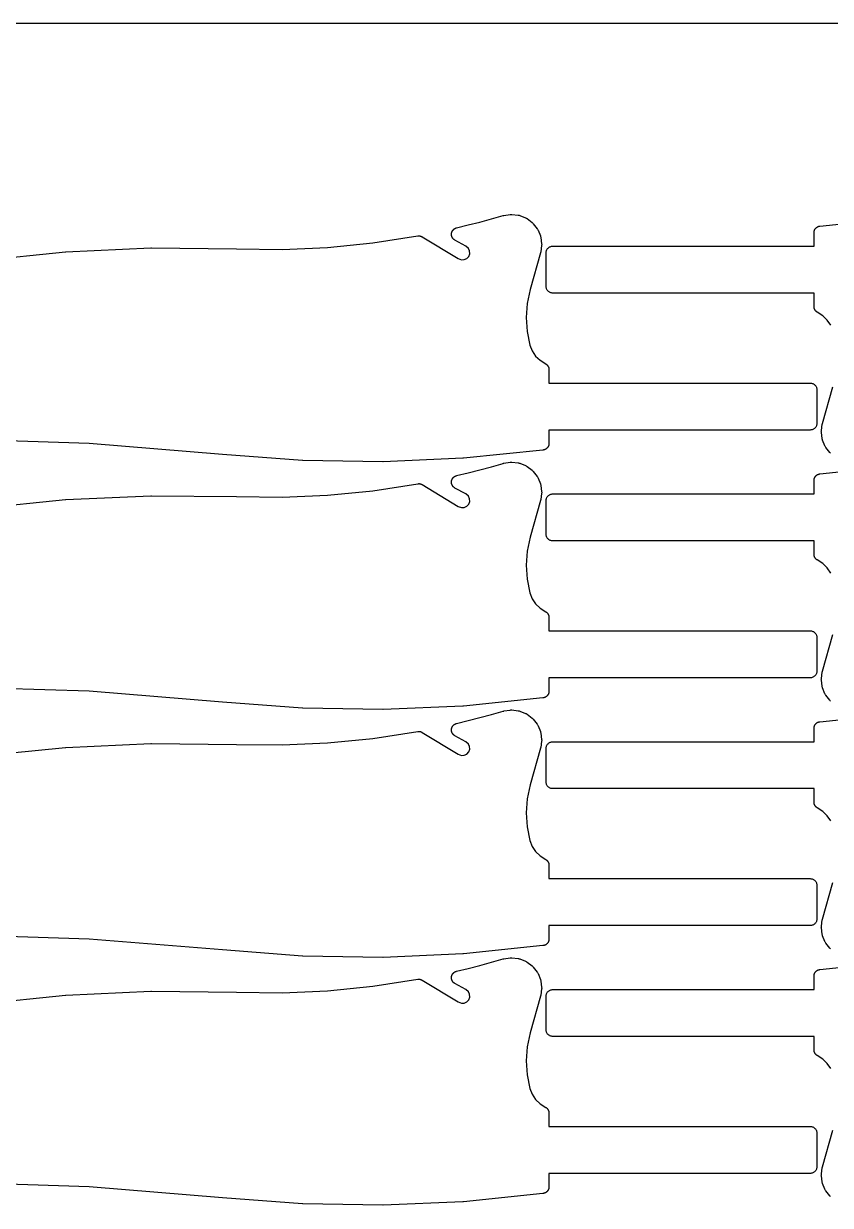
# Model space of a CAD drawing. Header units: metres. Extents: x 0 to 3000, y 0 to 1240.
# Drawn here: x 1500 to 1740.9, y 887.3 to 1240 of the extents above; entities that cross this region are included whole.
import ezdxf

# ---------------------------------------------------------------- set-up
doc = ezdxf.new("R2010")
doc.units = ezdxf.units.M

msp = doc.modelspace()

# ---------------------------------------------------------------- linework, layer by layer
at = {"color": 7}
msp.add_lwpolyline([(0, 0), (3000, 0), (3000, 1240), (0, 1240), (0, 0)], close=True, dxfattribs=at)
at = {"color": 1}
for points in [[(1487.18, 1169.36), (1512.5, 1171.92), (1512.61, 1171.92), (1538.03, 1173.06), (1538.14, 1173.07), (1563.61, 1172.79), (1563.61, 1172.79), (1563.61, 1172.79), (1577.22, 1172.64), (1590.75, 1173.23), (1604.23, 1174.56), (1617.67, 1176.64), (1617.68, 1176.64), (1617.69, 1176.65), (1617.78, 1176.66), (1617.87, 1176.66), (1617.88, 1176.66), (1617.89, 1176.67), (1617.98, 1176.67), (1618.07, 1176.67), (1618.07, 1176.66), (1618.08, 1176.66), (1618.17, 1176.66), (1618.26, 1176.65), (1618.27, 1176.65), (1618.28, 1176.65), (1618.37, 1176.63), (1618.45, 1176.61), (1618.46, 1176.61), (1618.47, 1176.61), (1618.56, 1176.58), (1618.64, 1176.55), (1618.65, 1176.55), (1618.66, 1176.55), (1618.74, 1176.51), (1618.82, 1176.48), (1618.83, 1176.48), (1618.84, 1176.47), (1618.92, 1176.43), (1619, 1176.39), (1619, 1176.38), (1619.01, 1176.38), (1629.78, 1169.89), (1630.78, 1169.54), (1631.59, 1169.58), (1632.32, 1169.92), (1632.9, 1170.55), (1633.19, 1171.35), (1633.15, 1172.17), (1632.81, 1172.9), (1632.06, 1173.59), (1628.8, 1175.36), (1628.76, 1175.39), (1628.71, 1175.41), (1628.67, 1175.44), (1628.63, 1175.46), (1628.59, 1175.49), (1628.55, 1175.52), (1628.51, 1175.55), (1628.48, 1175.58), (1628.44, 1175.62), (1628.4, 1175.65), (1628.37, 1175.68), (1628.33, 1175.72), (1628.3, 1175.75), (1628.26, 1175.79), (1628.23, 1175.83), (1628.2, 1175.86), (1628.17, 1175.9), (1628.14, 1175.94), (1628.11, 1175.98), (1628.08, 1176.02), (1628.06, 1176.06), (1628.03, 1176.11), (1628.01, 1176.15), (1627.99, 1176.19), (1627.96, 1176.24), (1627.94, 1176.28), (1627.92, 1176.32), (1627.9, 1176.37), (1627.89, 1176.42), (1627.87, 1176.46), (1627.85, 1176.51), (1627.84, 1176.55), (1627.83, 1176.6), (1627.81, 1176.65), (1627.8, 1176.7), (1627.79, 1176.74), (1627.79, 1176.79), (1627.78, 1176.84), (1627.77, 1176.89), (1627.77, 1176.94), (1627.76, 1176.99), (1627.76, 1177.04), (1627.76, 1177.09), (1627.76, 1177.13), (1627.76, 1177.18), (1627.76, 1177.23), (1627.77, 1177.28), (1627.77, 1177.33), (1627.78, 1177.38), (1627.78, 1177.43), (1627.79, 1177.48), (1627.8, 1177.52), (1627.81, 1177.57), (1627.82, 1177.62), (1627.84, 1177.67), (1627.85, 1177.71), (1627.87, 1177.76), (1627.88, 1177.81), (1627.9, 1177.85), (1627.92, 1177.9), (1627.94, 1177.94), (1627.96, 1177.99), (1627.98, 1178.03), (1628, 1178.08), (1628.03, 1178.12), (1628.05, 1178.16), (1628.08, 1178.2), (1628.1, 1178.24), (1628.13, 1178.28), (1628.16, 1178.32), (1628.19, 1178.36), (1628.22, 1178.4), (1628.26, 1178.44), (1628.29, 1178.47), (1628.32, 1178.51), (1628.35, 1178.54), (1628.39, 1178.58), (1628.43, 1178.61), (1628.46, 1178.64), (1628.5, 1178.67), (1628.54, 1178.7), (1628.58, 1178.74), (1628.62, 1178.76), (1628.66, 1178.79), (1628.7, 1178.82), (1628.74, 1178.84), (1628.79, 1178.87), (1628.83, 1178.89), (1628.87, 1178.91), (1628.92, 1178.93), (1628.96, 1178.95), (1629.01, 1178.97), (1629.05, 1178.99), (1629.1, 1179.01), (1629.15, 1179.02), (1629.19, 1179.04), (1629.24, 1179.05), (1629.29, 1179.06), (1632.78, 1179.91), (1636.25, 1180.79), (1639.7, 1181.73), (1643.15, 1182.73), (1643.18, 1182.73), (1643.21, 1182.74), (1643.27, 1182.76), (1643.34, 1182.77), (1643.34, 1182.77), (1643.37, 1182.78), (1643.4, 1182.78), (1645.25, 1183.07), (1645.43, 1183.09), (1645.61, 1183.09), (1645.79, 1183.08), (1647.62, 1182.87), (1647.79, 1182.84), (1647.97, 1182.8), (1648.13, 1182.74), (1649.85, 1182.06), (1650.01, 1181.99), (1650.16, 1181.9), (1650.31, 1181.8), (1651.81, 1180.67), (1651.95, 1180.55), (1652.08, 1180.43), (1652.19, 1180.29), (1653.34, 1178.81), (1653.44, 1178.66), (1653.53, 1178.51), (1653.6, 1178.34), (1654.31, 1176.64), (1654.37, 1176.47), (1654.41, 1176.3), (1654.44, 1176.13), (1654.67, 1174.3), (1654.69, 1174.12), (1654.69, 1173.94), (1654.67, 1173.76), (1654.4, 1171.91), (1654.4, 1171.87), (1654.39, 1171.83), (1654.38, 1171.77), (1654.37, 1171.71), (1654.36, 1171.68), (1654.35, 1171.64), (1651.25, 1160.7), (1650.37, 1156.52), (1650.08, 1152.34), (1650.35, 1148.17), (1651.18, 1144.09), (1651.87, 1142.33), (1652.89, 1140.81), (1654.19, 1139.53), (1655.94, 1138.43), (1655.96, 1138.41), (1655.98, 1138.4), (1656.04, 1138.35), (1656.1, 1138.31), (1656.12, 1138.3), (1656.14, 1138.28), (1656.19, 1138.23), (1656.25, 1138.18), (1656.27, 1138.17), (1656.29, 1138.15), (1656.33, 1138.1), (1656.38, 1138.04), (1656.4, 1138.02), (1656.42, 1138), (1656.46, 1137.95), (1656.5, 1137.89), (1656.52, 1137.87), (1656.53, 1137.85), (1656.57, 1137.78), (1656.61, 1137.72), (1656.62, 1137.7), (1656.63, 1137.68), (1656.67, 1137.61), (1656.7, 1137.55), (1656.71, 1137.52), (1656.72, 1137.5), (1656.74, 1137.43), (1656.77, 1137.36), (1656.78, 1137.34), (1656.78, 1137.32), (1656.8, 1137.25), (1656.82, 1137.18), (1656.83, 1137.15), (1656.83, 1137.12), (1656.84, 1137.05), (1656.86, 1136.98), (1656.86, 1136.96), (1656.86, 1136.93), (1656.86, 1136.86), (1656.87, 1136.79), (1656.87, 1136.76), (1656.87, 1136.73), (1656.87, 1132.73), (1734.87, 1132.73), (1735.07, 1132.72), (1735.26, 1132.7), (1735.45, 1132.65), (1735.64, 1132.58), (1735.81, 1132.5), (1735.98, 1132.4), (1736.14, 1132.28), (1736.29, 1132.15), (1736.42, 1132), (1736.53, 1131.85), (1736.63, 1131.68), (1736.72, 1131.5), (1736.78, 1131.32), (1736.83, 1131.12), (1736.86, 1130.93), (1736.87, 1130.73), (1736.87, 1120.73), (1736.86, 1120.54), (1736.83, 1120.34), (1736.78, 1120.15), (1736.72, 1119.97), (1736.63, 1119.79), (1736.53, 1119.62), (1736.42, 1119.47), (1736.29, 1119.32), (1736.14, 1119.19), (1735.98, 1119.07), (1735.81, 1118.97), (1735.64, 1118.89), (1735.45, 1118.82), (1735.26, 1118.77), (1735.07, 1118.74), (1734.87, 1118.73), (1656.87, 1118.73), (1656.87, 1114.73), (1656.87, 1114.64), (1656.86, 1114.55), (1656.86, 1114.54), (1656.86, 1114.54), (1656.85, 1114.45), (1656.83, 1114.35), (1656.83, 1114.35), (1656.83, 1114.34), (1656.81, 1114.25), (1656.79, 1114.16), (1656.79, 1114.16), (1656.78, 1114.15), (1656.75, 1114.07), (1656.72, 1113.98), (1656.72, 1113.97), (1656.72, 1113.97), (1656.68, 1113.89), (1656.64, 1113.8), (1656.64, 1113.8), (1656.63, 1113.79), (1656.59, 1113.71), (1656.54, 1113.63), (1656.54, 1113.63), (1656.53, 1113.62), (1656.48, 1113.55), (1656.42, 1113.47), (1656.42, 1113.47), (1656.42, 1113.47), (1656.35, 1113.4), (1656.29, 1113.33), (1656.29, 1113.32), (1656.29, 1113.32), (1656.22, 1113.26), (1656.15, 1113.19), (1656.14, 1113.19), (1656.14, 1113.19), (1656.06, 1113.13), (1655.99, 1113.08), (1655.99, 1113.07), (1655.98, 1113.07), (1655.9, 1113.02), (1655.82, 1112.98), (1655.82, 1112.97), (1655.81, 1112.97), (1655.73, 1112.93), (1655.65, 1112.89), (1655.64, 1112.89), (1655.64, 1112.89), (1655.55, 1112.86), (1655.46, 1112.82), (1655.46, 1112.82), (1655.45, 1112.82), (1655.36, 1112.8), (1655.27, 1112.78), (1655.27, 1112.77), (1655.26, 1112.77), (1655.17, 1112.76), (1655.08, 1112.75), (1631.31, 1110.29), (1631.19, 1110.28), (1607.34, 1109.24), (1607.22, 1109.24), (1583.35, 1109.63), (1583.24, 1109.64), (1559.41, 1111.46), (1559.41, 1111.46), (1559.4, 1111.46), (1519.62, 1114.71), (1479.8, 1115.98)], [(1741, 1150), (1739.98, 1151.53), (1738.68, 1152.8), (1736.93, 1153.91), (1736.91, 1153.92), (1736.89, 1153.93), (1736.83, 1153.98), (1736.77, 1154.02), (1736.75, 1154.03), (1736.73, 1154.05), (1736.68, 1154.1), (1736.62, 1154.15), (1736.6, 1154.16), (1736.59, 1154.18), (1736.54, 1154.24), (1736.49, 1154.29), (1736.47, 1154.31), (1736.45, 1154.33), (1736.41, 1154.39), (1736.37, 1154.44), (1736.35, 1154.46), (1736.34, 1154.49), (1736.3, 1154.55), (1736.26, 1154.61), (1736.25, 1154.63), (1736.24, 1154.65), (1736.21, 1154.72), (1736.17, 1154.78), (1736.16, 1154.81), (1736.15, 1154.83), (1736.13, 1154.9), (1736.1, 1154.97), (1736.09, 1154.99), (1736.09, 1155.02), (1736.07, 1155.09), (1736.05, 1155.16), (1736.04, 1155.18), (1736.04, 1155.21), (1736.03, 1155.28), (1736.02, 1155.35), (1736.01, 1155.37), (1736.01, 1155.4), (1736.01, 1155.47), (1736, 1155.54), (1736, 1155.57), (1736, 1155.6), (1736, 1159.6), (1658, 1159.6), (1657.8, 1159.61), (1657.61, 1159.63), (1657.42, 1159.68), (1657.23, 1159.75), (1657.06, 1159.83), (1656.89, 1159.93), (1656.73, 1160.05), (1656.59, 1160.18), (1656.45, 1160.33), (1656.34, 1160.49), (1656.24, 1160.65), (1656.15, 1160.83), (1656.09, 1161.02), (1656.04, 1161.21), (1656.01, 1161.4), (1656, 1161.6), (1656, 1171.6), (1656.01, 1171.79), (1656.04, 1171.99), (1656.09, 1172.18), (1656.15, 1172.36), (1656.24, 1172.54), (1656.34, 1172.71), (1656.45, 1172.87), (1656.59, 1173.01), (1656.73, 1173.14), (1656.89, 1173.26), (1657.06, 1173.36), (1657.23, 1173.44), (1657.42, 1173.51), (1657.61, 1173.56), (1657.8, 1173.59), (1658, 1173.6), (1736, 1173.6), (1736, 1177.6), (1736, 1177.69), (1736.01, 1177.78), (1736.01, 1177.79), (1736.01, 1177.79), (1736.02, 1177.88), (1736.04, 1177.98), (1736.04, 1177.98), (1736.04, 1177.99), (1736.06, 1178.08), (1736.08, 1178.17), (1736.08, 1178.17), (1736.09, 1178.18), (1736.12, 1178.26), (1736.15, 1178.35), (1736.15, 1178.36), (1736.15, 1178.36), (1736.19, 1178.45), (1736.23, 1178.53), (1736.23, 1178.53), (1736.24, 1178.54), (1736.28, 1178.62), (1736.33, 1178.7), (1736.33, 1178.7), (1736.34, 1178.71), (1736.39, 1178.78), (1736.45, 1178.86), (1736.45, 1178.86), (1736.45, 1178.87), (1736.52, 1178.93), (1736.58, 1179), (1736.58, 1179.01), (1736.59, 1179.01), (1736.65, 1179.07), (1736.72, 1179.14), (1736.73, 1179.14), (1736.73, 1179.14), (1736.81, 1179.2), (1736.88, 1179.25), (1736.88, 1179.26), (1736.89, 1179.26), (1736.97, 1179.31), (1737.05, 1179.36), (1737.05, 1179.36), (1737.06, 1179.36), (1737.14, 1179.4), (1737.23, 1179.44), (1737.23, 1179.44), (1737.23, 1179.44), (1737.32, 1179.48), (1737.41, 1179.51), (1737.41, 1179.51), (1737.42, 1179.51), (1737.51, 1179.53), (1737.6, 1179.56), (1737.6, 1179.56), (1737.61, 1179.56), (1737.7, 1179.57), (1737.79, 1179.59), (1761.56, 1182.05)], [(1740.92, 1111.78), (1740.79, 1111.9), (1740.68, 1112.04), (1739.53, 1113.53), (1739.43, 1113.67), (1739.34, 1113.83), (1739.27, 1113.99), (1738.56, 1115.69), (1738.5, 1115.86), (1738.46, 1116.03), (1738.43, 1116.2), (1738.2, 1118.03), (1738.18, 1118.21), (1738.19, 1118.39), (1738.2, 1118.57), (1738.47, 1120.43), (1738.47, 1120.46), (1738.48, 1120.5), (1738.49, 1120.56), (1738.5, 1120.62), (1738.51, 1120.65), (1738.52, 1120.69), (1741.62, 1131.63)], [(1487.18, 1095.41), (1512.5, 1097.97), (1512.61, 1097.97), (1538.03, 1099.11), (1538.14, 1099.12), (1563.61, 1098.84), (1563.61, 1098.84), (1563.61, 1098.84), (1577.22, 1098.69), (1590.75, 1099.28), (1604.23, 1100.61), (1617.67, 1102.69), (1617.68, 1102.7), (1617.69, 1102.7), (1617.78, 1102.71), (1617.87, 1102.71), (1617.88, 1102.71), (1617.89, 1102.72), (1617.98, 1102.72), (1618.07, 1102.72), (1618.07, 1102.72), (1618.08, 1102.72), (1618.17, 1102.71), (1618.26, 1102.7), (1618.27, 1102.7), (1618.28, 1102.7), (1618.37, 1102.68), (1618.45, 1102.66), (1618.46, 1102.66), (1618.47, 1102.66), (1618.56, 1102.63), (1618.64, 1102.61), (1618.65, 1102.6), (1618.66, 1102.6), (1618.74, 1102.57), (1618.82, 1102.53), (1618.83, 1102.53), (1618.84, 1102.52), (1618.92, 1102.48), (1619, 1102.44), (1619, 1102.44), (1619.01, 1102.43), (1629.78, 1095.94), (1630.78, 1095.59), (1631.59, 1095.63), (1632.32, 1095.97), (1632.9, 1096.6), (1633.19, 1097.4), (1633.15, 1098.22), (1632.81, 1098.95), (1632.06, 1099.64), (1628.8, 1101.41), (1628.76, 1101.44), (1628.71, 1101.46), (1628.67, 1101.49), (1628.63, 1101.52), (1628.59, 1101.55), (1628.55, 1101.57), (1628.51, 1101.6), (1628.48, 1101.63), (1628.44, 1101.67), (1628.4, 1101.7), (1628.37, 1101.73), (1628.33, 1101.77), (1628.3, 1101.8), (1628.26, 1101.84), (1628.23, 1101.88), (1628.2, 1101.91), (1628.17, 1101.95), (1628.14, 1101.99), (1628.11, 1102.03), (1628.08, 1102.07), (1628.06, 1102.11), (1628.03, 1102.16), (1628.01, 1102.2), (1627.99, 1102.24), (1627.96, 1102.29), (1627.94, 1102.33), (1627.92, 1102.37), (1627.9, 1102.42), (1627.89, 1102.47), (1627.87, 1102.51), (1627.85, 1102.56), (1627.84, 1102.6), (1627.83, 1102.65), (1627.81, 1102.7), (1627.8, 1102.75), (1627.79, 1102.8), (1627.79, 1102.84), (1627.78, 1102.89), (1627.77, 1102.94), (1627.77, 1102.99), (1627.76, 1103.04), (1627.76, 1103.09), (1627.76, 1103.14), (1627.76, 1103.19), (1627.76, 1103.24), (1627.76, 1103.28), (1627.77, 1103.33), (1627.77, 1103.38), (1627.78, 1103.43), (1627.78, 1103.48), (1627.79, 1103.53), (1627.8, 1103.58), (1627.81, 1103.62), (1627.82, 1103.67), (1627.84, 1103.72), (1627.85, 1103.77), (1627.87, 1103.81), (1627.88, 1103.86), (1627.9, 1103.9), (1627.92, 1103.95), (1627.94, 1103.99), (1627.96, 1104.04), (1627.98, 1104.08), (1628, 1104.13), (1628.03, 1104.17), (1628.05, 1104.21), (1628.08, 1104.25), (1628.1, 1104.29), (1628.13, 1104.33), (1628.16, 1104.37), (1628.19, 1104.41), (1628.22, 1104.45), (1628.26, 1104.49), (1628.29, 1104.53), (1628.32, 1104.56), (1628.35, 1104.59), (1628.39, 1104.63), (1628.43, 1104.66), (1628.46, 1104.69), (1628.5, 1104.73), (1628.54, 1104.75), (1628.58, 1104.79), (1628.62, 1104.81), (1628.66, 1104.84), (1628.7, 1104.87), (1628.74, 1104.89), (1628.79, 1104.92), (1628.83, 1104.94), (1628.87, 1104.96), (1628.92, 1104.98), (1628.96, 1105), (1629.01, 1105.02), (1629.05, 1105.04), (1629.1, 1105.06), (1629.15, 1105.07), (1629.19, 1105.09), (1629.24, 1105.1), (1629.29, 1105.11), (1632.78, 1105.96), (1636.25, 1106.84), (1639.7, 1107.78), (1643.15, 1108.78), (1643.18, 1108.78), (1643.21, 1108.79), (1643.27, 1108.81), (1643.34, 1108.82), (1643.34, 1108.82), (1643.37, 1108.83), (1643.4, 1108.83), (1645.25, 1109.12), (1645.43, 1109.14), (1645.61, 1109.14), (1645.79, 1109.13), (1647.62, 1108.92), (1647.79, 1108.89), (1647.97, 1108.85), (1648.13, 1108.79), (1649.85, 1108.11), (1650.01, 1108.04), (1650.16, 1107.95), (1650.31, 1107.85), (1651.81, 1106.72), (1651.95, 1106.61), (1652.08, 1106.48), (1652.19, 1106.34), (1653.34, 1104.86), (1653.44, 1104.71), (1653.53, 1104.56), (1653.6, 1104.4), (1654.31, 1102.69), (1654.37, 1102.52), (1654.41, 1102.35), (1654.44, 1102.18), (1654.67, 1100.35), (1654.69, 1100.17), (1654.69, 1099.99), (1654.67, 1099.82), (1654.4, 1097.96), (1654.4, 1097.92), (1654.39, 1097.88), (1654.38, 1097.82), (1654.37, 1097.76), (1654.36, 1097.73), (1654.35, 1097.69), (1651.25, 1086.75), (1650.37, 1082.57), (1650.08, 1078.39), (1650.35, 1074.22), (1651.18, 1070.14), (1651.87, 1068.38), (1652.89, 1066.86), (1654.19, 1065.58), (1655.94, 1064.48), (1655.96, 1064.46), (1655.98, 1064.45), (1656.04, 1064.41), (1656.1, 1064.36), (1656.12, 1064.35), (1656.14, 1064.33), (1656.19, 1064.28), (1656.25, 1064.24), (1656.27, 1064.22), (1656.29, 1064.2), (1656.33, 1064.15), (1656.38, 1064.09), (1656.4, 1064.07), (1656.42, 1064.05), (1656.46, 1064), (1656.5, 1063.94), (1656.52, 1063.92), (1656.53, 1063.9), (1656.57, 1063.83), (1656.61, 1063.77), (1656.62, 1063.75), (1656.63, 1063.73), (1656.67, 1063.66), (1656.7, 1063.6), (1656.71, 1063.57), (1656.72, 1063.55), (1656.74, 1063.48), (1656.77, 1063.42), (1656.78, 1063.39), (1656.78, 1063.37), (1656.8, 1063.3), (1656.82, 1063.23), (1656.83, 1063.2), (1656.83, 1063.18), (1656.84, 1063.1), (1656.86, 1063.03), (1656.86, 1063.01), (1656.86, 1062.98), (1656.86, 1062.91), (1656.87, 1062.84), (1656.87, 1062.81), (1656.87, 1062.79), (1656.87, 1058.79), (1734.87, 1058.79), (1735.07, 1058.78), (1735.26, 1058.75), (1735.45, 1058.7), (1735.64, 1058.63), (1735.81, 1058.55), (1735.98, 1058.45), (1736.14, 1058.33), (1736.29, 1058.2), (1736.42, 1058.05), (1736.53, 1057.9), (1736.63, 1057.73), (1736.72, 1057.55), (1736.78, 1057.37), (1736.83, 1057.18), (1736.86, 1056.98), (1736.87, 1056.79), (1736.87, 1046.79), (1736.86, 1046.59), (1736.83, 1046.4), (1736.78, 1046.2), (1736.72, 1046.02), (1736.63, 1045.84), (1736.53, 1045.67), (1736.42, 1045.52), (1736.29, 1045.37), (1736.14, 1045.24), (1735.98, 1045.12), (1735.81, 1045.02), (1735.64, 1044.94), (1735.45, 1044.87), (1735.26, 1044.82), (1735.07, 1044.79), (1734.87, 1044.79), (1656.87, 1044.79), (1656.87, 1040.79), (1656.87, 1040.69), (1656.86, 1040.6), (1656.86, 1040.59), (1656.86, 1040.59), (1656.85, 1040.5), (1656.83, 1040.4), (1656.83, 1040.4), (1656.83, 1040.4), (1656.81, 1040.3), (1656.79, 1040.21), (1656.79, 1040.21), (1656.78, 1040.2), (1656.75, 1040.12), (1656.72, 1040.03), (1656.72, 1040.02), (1656.72, 1040.02), (1656.68, 1039.94), (1656.64, 1039.85), (1656.64, 1039.85), (1656.63, 1039.84), (1656.59, 1039.76), (1656.54, 1039.68), (1656.54, 1039.68), (1656.53, 1039.67), (1656.48, 1039.6), (1656.42, 1039.52), (1656.42, 1039.52), (1656.42, 1039.52), (1656.35, 1039.45), (1656.29, 1039.38), (1656.29, 1039.37), (1656.29, 1039.37), (1656.22, 1039.31), (1656.15, 1039.25), (1656.14, 1039.24), (1656.14, 1039.24), (1656.06, 1039.18), (1655.99, 1039.13), (1655.99, 1039.13), (1655.98, 1039.12), (1655.9, 1039.07), (1655.82, 1039.03), (1655.82, 1039.02), (1655.81, 1039.02), (1655.73, 1038.98), (1655.65, 1038.94), (1655.64, 1038.94), (1655.64, 1038.94), (1655.55, 1038.91), (1655.46, 1038.87), (1655.46, 1038.87), (1655.45, 1038.87), (1655.36, 1038.85), (1655.27, 1038.83), (1655.27, 1038.82), (1655.26, 1038.82), (1655.17, 1038.81), (1655.08, 1038.8), (1631.31, 1036.34), (1631.19, 1036.33), (1607.34, 1035.29), (1607.22, 1035.29), (1583.35, 1035.68), (1583.24, 1035.69), (1559.41, 1037.51), (1559.41, 1037.51), (1559.4, 1037.51), (1519.62, 1040.76), (1479.8, 1042.03)], [(1741, 1076.05), (1739.98, 1077.58), (1738.68, 1078.85), (1736.93, 1079.96), (1736.91, 1079.97), (1736.89, 1079.98), (1736.83, 1080.03), (1736.77, 1080.07), (1736.75, 1080.09), (1736.73, 1080.1), (1736.68, 1080.15), (1736.62, 1080.2), (1736.6, 1080.22), (1736.59, 1080.23), (1736.54, 1080.29), (1736.49, 1080.34), (1736.47, 1080.36), (1736.45, 1080.38), (1736.41, 1080.44), (1736.37, 1080.49), (1736.35, 1080.52), (1736.34, 1080.54), (1736.3, 1080.6), (1736.26, 1080.66), (1736.25, 1080.68), (1736.24, 1080.7), (1736.21, 1080.77), (1736.17, 1080.83), (1736.16, 1080.86), (1736.15, 1080.88), (1736.13, 1080.95), (1736.1, 1081.02), (1736.09, 1081.04), (1736.09, 1081.07), (1736.07, 1081.14), (1736.05, 1081.21), (1736.04, 1081.23), (1736.04, 1081.26), (1736.03, 1081.33), (1736.02, 1081.4), (1736.01, 1081.43), (1736.01, 1081.45), (1736.01, 1081.52), (1736, 1081.6), (1736, 1081.62), (1736, 1081.65), (1736, 1085.65), (1658, 1085.65), (1657.8, 1085.66), (1657.61, 1085.69), (1657.42, 1085.73), (1657.23, 1085.8), (1657.06, 1085.88), (1656.89, 1085.98), (1656.73, 1086.1), (1656.59, 1086.23), (1656.45, 1086.38), (1656.34, 1086.54), (1656.24, 1086.7), (1656.15, 1086.88), (1656.09, 1087.07), (1656.04, 1087.26), (1656.01, 1087.45), (1656, 1087.65), (1656, 1097.65), (1656.01, 1097.84), (1656.04, 1098.04), (1656.09, 1098.23), (1656.15, 1098.41), (1656.24, 1098.59), (1656.34, 1098.76), (1656.45, 1098.92), (1656.59, 1099.06), (1656.73, 1099.19), (1656.89, 1099.31), (1657.06, 1099.41), (1657.23, 1099.49), (1657.42, 1099.56), (1657.61, 1099.61), (1657.8, 1099.64), (1658, 1099.65), (1736, 1099.65), (1736, 1103.65), (1736, 1103.74), (1736.01, 1103.83), (1736.01, 1103.84), (1736.01, 1103.84), (1736.02, 1103.94), (1736.04, 1104.03), (1736.04, 1104.03), (1736.04, 1104.04), (1736.06, 1104.13), (1736.08, 1104.22), (1736.08, 1104.22), (1736.09, 1104.23), (1736.12, 1104.32), (1736.15, 1104.4), (1736.15, 1104.41), (1736.15, 1104.41), (1736.19, 1104.5), (1736.23, 1104.58), (1736.23, 1104.59), (1736.24, 1104.59), (1736.28, 1104.67), (1736.33, 1104.75), (1736.33, 1104.75), (1736.34, 1104.76), (1736.39, 1104.83), (1736.45, 1104.91), (1736.45, 1104.91), (1736.45, 1104.92), (1736.52, 1104.98), (1736.58, 1105.05), (1736.58, 1105.06), (1736.59, 1105.06), (1736.65, 1105.12), (1736.72, 1105.19), (1736.73, 1105.19), (1736.73, 1105.19), (1736.81, 1105.25), (1736.88, 1105.3), (1736.88, 1105.31), (1736.89, 1105.31), (1736.97, 1105.36), (1737.05, 1105.41), (1737.05, 1105.41), (1737.06, 1105.41), (1737.14, 1105.45), (1737.23, 1105.49), (1737.23, 1105.49), (1737.23, 1105.49), (1737.32, 1105.53), (1737.41, 1105.56), (1737.41, 1105.56), (1737.42, 1105.56), (1737.51, 1105.58), (1737.6, 1105.61), (1737.6, 1105.61), (1737.61, 1105.61), (1737.7, 1105.62), (1737.79, 1105.64), (1761.56, 1108.1)], [(1740.92, 1037.83), (1740.79, 1037.95), (1740.68, 1038.09), (1739.53, 1039.58), (1739.43, 1039.72), (1739.34, 1039.88), (1739.27, 1040.04), (1738.56, 1041.74), (1738.5, 1041.91), (1738.46, 1042.08), (1738.43, 1042.25), (1738.2, 1044.08), (1738.18, 1044.26), (1738.19, 1044.44), (1738.2, 1044.62), (1738.47, 1046.48), (1738.47, 1046.51), (1738.48, 1046.55), (1738.49, 1046.61), (1738.5, 1046.67), (1738.51, 1046.7), (1738.52, 1046.74), (1741.62, 1057.68)], [(1487.18, 1021.46), (1512.5, 1024.02), (1512.61, 1024.02), (1538.03, 1025.17), (1538.14, 1025.17), (1563.61, 1024.89), (1563.61, 1024.89), (1563.61, 1024.89), (1577.22, 1024.74), (1590.75, 1025.33), (1604.23, 1026.66), (1617.67, 1028.75), (1617.68, 1028.75), (1617.69, 1028.75), (1617.78, 1028.76), (1617.87, 1028.77), (1617.88, 1028.77), (1617.89, 1028.77), (1617.98, 1028.77), (1618.07, 1028.77), (1618.07, 1028.77), (1618.08, 1028.77), (1618.17, 1028.76), (1618.26, 1028.75), (1618.27, 1028.75), (1618.28, 1028.75), (1618.37, 1028.73), (1618.45, 1028.71), (1618.46, 1028.71), (1618.47, 1028.71), (1618.56, 1028.68), (1618.64, 1028.66), (1618.65, 1028.65), (1618.66, 1028.65), (1618.74, 1028.62), (1618.82, 1028.58), (1618.83, 1028.58), (1618.84, 1028.57), (1618.92, 1028.53), (1619, 1028.49), (1619, 1028.49), (1619.01, 1028.48), (1629.78, 1021.99), (1630.78, 1021.64), (1631.59, 1021.68), (1632.32, 1022.02), (1632.9, 1022.65), (1633.19, 1023.46), (1633.15, 1024.27), (1632.81, 1025), (1632.06, 1025.69), (1628.8, 1027.46), (1628.76, 1027.49), (1628.71, 1027.51), (1628.67, 1027.54), (1628.63, 1027.57), (1628.59, 1027.6), (1628.55, 1027.62), (1628.51, 1027.66), (1628.48, 1027.68), (1628.44, 1027.72), (1628.4, 1027.75), (1628.37, 1027.78), (1628.33, 1027.82), (1628.3, 1027.85), (1628.26, 1027.89), (1628.23, 1027.93), (1628.2, 1027.96), (1628.17, 1028), (1628.14, 1028.04), (1628.11, 1028.08), (1628.08, 1028.12), (1628.06, 1028.17), (1628.03, 1028.21), (1628.01, 1028.25), (1627.99, 1028.29), (1627.96, 1028.34), (1627.94, 1028.38), (1627.92, 1028.43), (1627.9, 1028.47), (1627.89, 1028.52), (1627.87, 1028.56), (1627.85, 1028.61), (1627.84, 1028.65), (1627.83, 1028.7), (1627.81, 1028.75), (1627.8, 1028.8), (1627.79, 1028.85), (1627.79, 1028.89), (1627.78, 1028.94), (1627.77, 1028.99), (1627.77, 1029.04), (1627.76, 1029.09), (1627.76, 1029.14), (1627.76, 1029.19), (1627.76, 1029.24), (1627.76, 1029.29), (1627.76, 1029.34), (1627.77, 1029.38), (1627.77, 1029.43), (1627.78, 1029.48), (1627.78, 1029.53), (1627.79, 1029.58), (1627.8, 1029.63), (1627.81, 1029.67), (1627.82, 1029.72), (1627.84, 1029.77), (1627.85, 1029.82), (1627.87, 1029.86), (1627.88, 1029.91), (1627.9, 1029.95), (1627.92, 1030), (1627.94, 1030.05), (1627.96, 1030.09), (1627.98, 1030.13), (1628, 1030.18), (1628.03, 1030.22), (1628.05, 1030.26), (1628.08, 1030.3), (1628.1, 1030.34), (1628.13, 1030.38), (1628.16, 1030.43), (1628.19, 1030.46), (1628.22, 1030.5), (1628.26, 1030.54), (1628.29, 1030.58), (1628.32, 1030.61), (1628.35, 1030.65), (1628.39, 1030.68), (1628.43, 1030.71), (1628.46, 1030.74), (1628.5, 1030.78), (1628.54, 1030.81), (1628.58, 1030.84), (1628.62, 1030.86), (1628.66, 1030.89), (1628.7, 1030.92), (1628.74, 1030.94), (1628.79, 1030.97), (1628.83, 1030.99), (1628.87, 1031.01), (1628.92, 1031.04), (1628.96, 1031.05), (1629.01, 1031.07), (1629.05, 1031.09), (1629.1, 1031.11), (1629.15, 1031.12), (1629.19, 1031.14), (1629.24, 1031.15), (1629.29, 1031.16), (1632.78, 1032.01), (1636.25, 1032.9), (1639.7, 1033.83), (1643.15, 1034.83), (1643.18, 1034.83), (1643.21, 1034.84), (1643.27, 1034.86), (1643.34, 1034.87), (1643.34, 1034.87), (1643.37, 1034.88), (1643.4, 1034.88), (1645.25, 1035.17), (1645.43, 1035.19), (1645.61, 1035.19), (1645.79, 1035.18), (1647.62, 1034.97), (1647.79, 1034.94), (1647.97, 1034.9), (1648.13, 1034.84), (1649.85, 1034.16), (1650.01, 1034.09), (1650.16, 1034), (1650.31, 1033.9), (1651.81, 1032.77), (1651.95, 1032.66), (1652.08, 1032.53), (1652.19, 1032.39), (1653.34, 1030.91), (1653.44, 1030.76), (1653.53, 1030.61), (1653.6, 1030.45), (1654.31, 1028.74), (1654.37, 1028.57), (1654.41, 1028.4), (1654.44, 1028.23), (1654.67, 1026.4), (1654.69, 1026.22), (1654.69, 1026.04), (1654.67, 1025.87), (1654.4, 1024.01), (1654.4, 1023.97), (1654.39, 1023.94), (1654.38, 1023.88), (1654.37, 1023.81), (1654.36, 1023.78), (1654.35, 1023.74), (1651.25, 1012.8), (1650.37, 1008.62), (1650.08, 1004.44), (1650.35, 1000.27), (1651.18, 996.19), (1651.87, 994.43), (1652.89, 992.91), (1654.19, 991.63), (1655.94, 990.53), (1655.96, 990.51), (1655.98, 990.5), (1656.04, 990.46), (1656.1, 990.41), (1656.12, 990.4), (1656.14, 990.38), (1656.19, 990.33), (1656.25, 990.29), (1656.27, 990.27), (1656.29, 990.25), (1656.33, 990.2), (1656.38, 990.14), (1656.4, 990.12), (1656.42, 990.1), (1656.46, 990.05), (1656.5, 989.99), (1656.52, 989.97), (1656.53, 989.95), (1656.57, 989.88), (1656.61, 989.82), (1656.62, 989.8), (1656.63, 989.78), (1656.67, 989.71), (1656.7, 989.65), (1656.71, 989.62), (1656.72, 989.6), (1656.74, 989.53), (1656.77, 989.47), (1656.78, 989.44), (1656.78, 989.42), (1656.8, 989.35), (1656.82, 989.28), (1656.83, 989.25), (1656.83, 989.23), (1656.84, 989.15), (1656.86, 989.08), (1656.86, 989.06), (1656.86, 989.03), (1656.86, 988.96), (1656.87, 988.89), (1656.87, 988.86), (1656.87, 988.84), (1656.87, 984.84), (1734.87, 984.84), (1735.07, 984.83), (1735.26, 984.8), (1735.45, 984.75), (1735.64, 984.68), (1735.81, 984.6), (1735.98, 984.5), (1736.14, 984.38), (1736.29, 984.25), (1736.42, 984.1), (1736.53, 983.95), (1736.63, 983.78), (1736.72, 983.6), (1736.78, 983.42), (1736.83, 983.23), (1736.86, 983.03), (1736.87, 982.84), (1736.87, 972.84), (1736.86, 972.64), (1736.83, 972.45), (1736.78, 972.26), (1736.72, 972.07), (1736.63, 971.89), (1736.53, 971.72), (1736.42, 971.57), (1736.29, 971.42), (1736.14, 971.29), (1735.98, 971.17), (1735.81, 971.07), (1735.64, 970.99), (1735.45, 970.92), (1735.26, 970.87), (1735.07, 970.85), (1734.87, 970.84), (1656.87, 970.84), (1656.87, 966.84), (1656.87, 966.74), (1656.86, 966.65), (1656.86, 966.64), (1656.86, 966.64), (1656.85, 966.55), (1656.83, 966.46), (1656.83, 966.45), (1656.83, 966.45), (1656.81, 966.36), (1656.79, 966.26), (1656.79, 966.26), (1656.78, 966.26), (1656.75, 966.17), (1656.72, 966.08), (1656.72, 966.08), (1656.72, 966.07), (1656.68, 965.99), (1656.64, 965.9), (1656.64, 965.9), (1656.63, 965.89), (1656.59, 965.81), (1656.54, 965.73), (1656.54, 965.73), (1656.53, 965.72), (1656.48, 965.65), (1656.42, 965.57), (1656.42, 965.57), (1656.42, 965.57), (1656.35, 965.5), (1656.29, 965.43), (1656.29, 965.43), (1656.29, 965.42), (1656.22, 965.36), (1656.15, 965.3), (1656.14, 965.29), (1656.14, 965.29), (1656.06, 965.23), (1655.99, 965.18), (1655.99, 965.18), (1655.98, 965.17), (1655.9, 965.13), (1655.82, 965.08), (1655.82, 965.07), (1655.81, 965.07), (1655.73, 965.03), (1655.65, 964.99), (1655.64, 964.99), (1655.64, 964.99), (1655.55, 964.96), (1655.46, 964.92), (1655.46, 964.92), (1655.45, 964.92), (1655.36, 964.9), (1655.27, 964.88), (1655.27, 964.88), (1655.26, 964.87), (1655.17, 964.86), (1655.08, 964.85), (1631.31, 962.39), (1631.19, 962.38), (1607.34, 961.34), (1607.22, 961.34), (1583.35, 961.74), (1583.24, 961.74), (1559.41, 963.56), (1559.41, 963.56), (1559.4, 963.56), (1519.62, 966.81), (1479.8, 968.08)], [(1741, 1002.1), (1739.98, 1003.63), (1738.68, 1004.9), (1736.93, 1006.01), (1736.91, 1006.02), (1736.89, 1006.03), (1736.83, 1006.08), (1736.77, 1006.12), (1736.75, 1006.14), (1736.73, 1006.15), (1736.68, 1006.2), (1736.62, 1006.25), (1736.6, 1006.27), (1736.59, 1006.28), (1736.54, 1006.34), (1736.49, 1006.39), (1736.47, 1006.41), (1736.45, 1006.43), (1736.41, 1006.49), (1736.37, 1006.54), (1736.35, 1006.57), (1736.34, 1006.59), (1736.3, 1006.65), (1736.26, 1006.71), (1736.25, 1006.73), (1736.24, 1006.75), (1736.21, 1006.82), (1736.17, 1006.88), (1736.16, 1006.91), (1736.15, 1006.93), (1736.13, 1007), (1736.1, 1007.07), (1736.09, 1007.09), (1736.09, 1007.12), (1736.07, 1007.19), (1736.05, 1007.26), (1736.04, 1007.28), (1736.04, 1007.31), (1736.03, 1007.38), (1736.02, 1007.45), (1736.01, 1007.48), (1736.01, 1007.5), (1736.01, 1007.57), (1736, 1007.65), (1736, 1007.67), (1736, 1007.7), (1736, 1011.7), (1658, 1011.7), (1657.8, 1011.71), (1657.61, 1011.74), (1657.42, 1011.78), (1657.23, 1011.85), (1657.06, 1011.93), (1656.89, 1012.03), (1656.73, 1012.15), (1656.59, 1012.28), (1656.45, 1012.43), (1656.34, 1012.59), (1656.24, 1012.75), (1656.15, 1012.93), (1656.09, 1013.12), (1656.04, 1013.31), (1656.01, 1013.5), (1656, 1013.7), (1656, 1023.7), (1656.01, 1023.89), (1656.04, 1024.09), (1656.09, 1024.28), (1656.15, 1024.46), (1656.24, 1024.64), (1656.34, 1024.81), (1656.45, 1024.97), (1656.59, 1025.11), (1656.73, 1025.24), (1656.89, 1025.36), (1657.06, 1025.46), (1657.23, 1025.55), (1657.42, 1025.61), (1657.61, 1025.66), (1657.8, 1025.69), (1658, 1025.7), (1736, 1025.7), (1736, 1029.7), (1736, 1029.79), (1736.01, 1029.88), (1736.01, 1029.89), (1736.01, 1029.89), (1736.02, 1029.99), (1736.04, 1030.08), (1736.04, 1030.08), (1736.04, 1030.09), (1736.06, 1030.18), (1736.08, 1030.27), (1736.08, 1030.27), (1736.09, 1030.28), (1736.12, 1030.37), (1736.15, 1030.45), (1736.15, 1030.46), (1736.15, 1030.46), (1736.19, 1030.55), (1736.23, 1030.63), (1736.23, 1030.64), (1736.24, 1030.64), (1736.28, 1030.72), (1736.33, 1030.8), (1736.33, 1030.8), (1736.34, 1030.81), (1736.39, 1030.88), (1736.45, 1030.96), (1736.45, 1030.96), (1736.45, 1030.97), (1736.52, 1031.04), (1736.58, 1031.1), (1736.58, 1031.11), (1736.59, 1031.11), (1736.65, 1031.17), (1736.72, 1031.24), (1736.73, 1031.24), (1736.73, 1031.24), (1736.81, 1031.3), (1736.88, 1031.35), (1736.88, 1031.36), (1736.89, 1031.36), (1736.97, 1031.41), (1737.05, 1031.46), (1737.05, 1031.46), (1737.06, 1031.46), (1737.14, 1031.5), (1737.23, 1031.54), (1737.23, 1031.54), (1737.23, 1031.55), (1737.32, 1031.58), (1737.41, 1031.61), (1737.41, 1031.61), (1737.42, 1031.61), (1737.51, 1031.63), (1737.6, 1031.66), (1737.6, 1031.66), (1737.61, 1031.66), (1737.7, 1031.67), (1737.79, 1031.69), (1761.56, 1034.15)], [(1740.92, 963.88), (1740.79, 964), (1740.68, 964.14), (1739.53, 965.63), (1739.43, 965.77), (1739.34, 965.93), (1739.27, 966.09), (1738.56, 967.79), (1738.5, 967.96), (1738.46, 968.13), (1738.43, 968.3), (1738.2, 970.14), (1738.18, 970.31), (1738.19, 970.49), (1738.2, 970.67), (1738.47, 972.53), (1738.47, 972.56), (1738.48, 972.6), (1738.49, 972.66), (1738.5, 972.72), (1738.51, 972.75), (1738.52, 972.79), (1741.62, 983.73)], [(1487.18, 947.51), (1512.5, 950.07), (1512.61, 950.08), (1538.03, 951.22), (1538.14, 951.22), (1563.61, 950.94), (1563.61, 950.94), (1563.61, 950.94), (1577.22, 950.79), (1590.75, 951.38), (1604.23, 952.71), (1617.67, 954.8), (1617.68, 954.8), (1617.69, 954.8), (1617.78, 954.81), (1617.87, 954.82), (1617.88, 954.82), (1617.89, 954.82), (1617.98, 954.82), (1618.07, 954.82), (1618.07, 954.82), (1618.08, 954.82), (1618.17, 954.81), (1618.26, 954.8), (1618.27, 954.8), (1618.28, 954.8), (1618.37, 954.78), (1618.45, 954.76), (1618.46, 954.76), (1618.47, 954.76), (1618.56, 954.73), (1618.64, 954.71), (1618.65, 954.7), (1618.66, 954.7), (1618.74, 954.67), (1618.82, 954.63), (1618.83, 954.63), (1618.84, 954.63), (1618.92, 954.58), (1619, 954.54), (1619, 954.54), (1619.01, 954.53), (1629.78, 948.04), (1630.78, 947.69), (1631.59, 947.73), (1632.32, 948.07), (1632.9, 948.7), (1633.19, 949.51), (1633.15, 950.32), (1632.81, 951.05), (1632.06, 951.74), (1628.8, 953.51), (1628.76, 953.54), (1628.71, 953.56), (1628.67, 953.59), (1628.63, 953.62), (1628.59, 953.65), (1628.55, 953.67), (1628.51, 953.71), (1628.48, 953.73), (1628.44, 953.77), (1628.4, 953.8), (1628.37, 953.83), (1628.33, 953.87), (1628.3, 953.9), (1628.26, 953.94), (1628.23, 953.98), (1628.2, 954.01), (1628.17, 954.05), (1628.14, 954.09), (1628.11, 954.13), (1628.08, 954.17), (1628.06, 954.22), (1628.03, 954.26), (1628.01, 954.3), (1627.99, 954.34), (1627.96, 954.39), (1627.94, 954.43), (1627.92, 954.48), (1627.9, 954.52), (1627.89, 954.57), (1627.87, 954.61), (1627.85, 954.66), (1627.84, 954.71), (1627.83, 954.75), (1627.81, 954.8), (1627.8, 954.85), (1627.79, 954.9), (1627.79, 954.95), (1627.78, 954.99), (1627.77, 955.04), (1627.77, 955.09), (1627.76, 955.14), (1627.76, 955.19), (1627.76, 955.24), (1627.76, 955.29), (1627.76, 955.34), (1627.76, 955.39), (1627.77, 955.43), (1627.77, 955.48), (1627.78, 955.53), (1627.78, 955.58), (1627.79, 955.63), (1627.8, 955.68), (1627.81, 955.72), (1627.82, 955.77), (1627.84, 955.82), (1627.85, 955.87), (1627.87, 955.91), (1627.88, 955.96), (1627.9, 956.01), (1627.92, 956.05), (1627.94, 956.1), (1627.96, 956.14), (1627.98, 956.18), (1628, 956.23), (1628.03, 956.27), (1628.05, 956.31), (1628.08, 956.35), (1628.1, 956.4), (1628.13, 956.43), (1628.16, 956.48), (1628.19, 956.51), (1628.22, 956.55), (1628.26, 956.59), (1628.29, 956.63), (1628.32, 956.66), (1628.35, 956.7), (1628.39, 956.73), (1628.43, 956.76), (1628.46, 956.79), (1628.5, 956.83), (1628.54, 956.86), (1628.58, 956.89), (1628.62, 956.91), (1628.66, 956.94), (1628.7, 956.97), (1628.74, 956.99), (1628.79, 957.02), (1628.83, 957.04), (1628.87, 957.06), (1628.92, 957.09), (1628.96, 957.1), (1629.01, 957.12), (1629.05, 957.14), (1629.1, 957.16), (1629.15, 957.17), (1629.19, 957.19), (1629.24, 957.2), (1629.29, 957.21), (1632.78, 958.06), (1636.25, 958.95), (1639.7, 959.89), (1643.15, 960.88), (1643.18, 960.89), (1643.21, 960.89), (1643.27, 960.91), (1643.34, 960.92), (1643.34, 960.92), (1643.37, 960.93), (1643.4, 960.93), (1645.25, 961.22), (1645.43, 961.24), (1645.61, 961.24), (1645.79, 961.23), (1647.62, 961.02), (1647.79, 960.99), (1647.97, 960.95), (1648.13, 960.89), (1649.85, 960.21), (1650.01, 960.14), (1650.16, 960.05), (1650.31, 959.95), (1651.81, 958.82), (1651.95, 958.71), (1652.08, 958.58), (1652.19, 958.44), (1653.34, 956.96), (1653.44, 956.81), (1653.53, 956.66), (1653.6, 956.5), (1654.31, 954.79), (1654.37, 954.62), (1654.41, 954.45), (1654.44, 954.28), (1654.67, 952.45), (1654.69, 952.27), (1654.69, 952.09), (1654.67, 951.92), (1654.4, 950.06), (1654.4, 950.02), (1654.39, 949.99), (1654.38, 949.93), (1654.37, 949.86), (1654.36, 949.83), (1654.35, 949.79), (1651.25, 938.85), (1650.37, 934.67), (1650.08, 930.5), (1650.35, 926.32), (1651.18, 922.24), (1651.87, 920.48), (1652.89, 918.96), (1654.19, 917.68), (1655.94, 916.58), (1655.96, 916.56), (1655.98, 916.55), (1656.04, 916.51), (1656.1, 916.46), (1656.12, 916.45), (1656.14, 916.43), (1656.19, 916.38), (1656.25, 916.34), (1656.27, 916.32), (1656.29, 916.3), (1656.33, 916.25), (1656.38, 916.19), (1656.4, 916.17), (1656.42, 916.16), (1656.46, 916.1), (1656.5, 916.04), (1656.52, 916.02), (1656.53, 916), (1656.57, 915.94), (1656.61, 915.87), (1656.62, 915.85), (1656.63, 915.83), (1656.67, 915.76), (1656.7, 915.7), (1656.71, 915.68), (1656.72, 915.65), (1656.74, 915.58), (1656.77, 915.52), (1656.78, 915.49), (1656.78, 915.47), (1656.8, 915.4), (1656.82, 915.33), (1656.83, 915.3), (1656.83, 915.28), (1656.84, 915.21), (1656.86, 915.13), (1656.86, 915.11), (1656.86, 915.08), (1656.86, 915.01), (1656.87, 914.94), (1656.87, 914.91), (1656.87, 914.89), (1656.87, 910.89), (1734.87, 910.89), (1735.07, 910.88), (1735.26, 910.85), (1735.45, 910.8), (1735.64, 910.73), (1735.81, 910.65), (1735.98, 910.55), (1736.14, 910.43), (1736.29, 910.3), (1736.42, 910.16), (1736.53, 910), (1736.63, 909.83), (1736.72, 909.65), (1736.78, 909.47), (1736.83, 909.28), (1736.86, 909.08), (1736.87, 908.89), (1736.87, 898.89), (1736.86, 898.69), (1736.83, 898.5), (1736.78, 898.31), (1736.72, 898.12), (1736.63, 897.94), (1736.53, 897.78), (1736.42, 897.62), (1736.29, 897.47), (1736.14, 897.34), (1735.98, 897.22), (1735.81, 897.12), (1735.64, 897.04), (1735.45, 896.97), (1735.26, 896.92), (1735.07, 896.9), (1734.87, 896.89), (1656.87, 896.89), (1656.87, 892.89), (1656.87, 892.79), (1656.86, 892.7), (1656.86, 892.7), (1656.86, 892.69), (1656.85, 892.6), (1656.83, 892.51), (1656.83, 892.5), (1656.83, 892.5), (1656.81, 892.41), (1656.79, 892.32), (1656.79, 892.31), (1656.78, 892.31), (1656.75, 892.22), (1656.72, 892.13), (1656.72, 892.13), (1656.72, 892.12), (1656.68, 892.04), (1656.64, 891.95), (1656.64, 891.95), (1656.63, 891.94), (1656.59, 891.86), (1656.54, 891.78), (1656.54, 891.78), (1656.53, 891.78), (1656.48, 891.7), (1656.42, 891.63), (1656.42, 891.62), (1656.42, 891.62), (1656.35, 891.55), (1656.29, 891.48), (1656.29, 891.48), (1656.29, 891.47), (1656.22, 891.41), (1656.15, 891.35), (1656.14, 891.34), (1656.14, 891.34), (1656.06, 891.28), (1655.99, 891.23), (1655.99, 891.23), (1655.98, 891.22), (1655.9, 891.18), (1655.82, 891.13), (1655.82, 891.13), (1655.81, 891.12), (1655.73, 891.08), (1655.65, 891.04), (1655.64, 891.04), (1655.64, 891.04), (1655.55, 891.01), (1655.46, 890.98), (1655.46, 890.97), (1655.45, 890.97), (1655.36, 890.95), (1655.27, 890.93), (1655.27, 890.93), (1655.26, 890.92), (1655.17, 890.91), (1655.08, 890.9), (1631.31, 888.44), (1631.19, 888.43), (1607.34, 887.39), (1607.22, 887.39), (1583.35, 887.79), (1583.24, 887.79), (1559.41, 889.61), (1559.41, 889.61), (1559.4, 889.61), (1519.62, 892.86), (1479.8, 894.13)], [(1741, 928.15), (1739.98, 929.68), (1738.68, 930.96), (1736.93, 932.06), (1736.91, 932.07), (1736.89, 932.09), (1736.83, 932.13), (1736.77, 932.17), (1736.75, 932.19), (1736.73, 932.2), (1736.68, 932.25), (1736.62, 932.3), (1736.6, 932.32), (1736.59, 932.33), (1736.54, 932.39), (1736.49, 932.44), (1736.47, 932.46), (1736.45, 932.48), (1736.41, 932.54), (1736.37, 932.59), (1736.35, 932.62), (1736.34, 932.64), (1736.3, 932.7), (1736.26, 932.76), (1736.25, 932.78), (1736.24, 932.81), (1736.21, 932.87), (1736.17, 932.94), (1736.16, 932.96), (1736.15, 932.98), (1736.13, 933.05), (1736.1, 933.12), (1736.09, 933.14), (1736.09, 933.17), (1736.07, 933.24), (1736.05, 933.31), (1736.04, 933.33), (1736.04, 933.36), (1736.03, 933.43), (1736.02, 933.5), (1736.01, 933.53), (1736.01, 933.55), (1736.01, 933.62), (1736, 933.7), (1736, 933.72), (1736, 933.75), (1736, 937.75), (1658, 937.75), (1657.8, 937.76), (1657.61, 937.79), (1657.42, 937.83), (1657.23, 937.9), (1657.06, 937.98), (1656.89, 938.09), (1656.73, 938.2), (1656.59, 938.33), (1656.45, 938.48), (1656.34, 938.64), (1656.24, 938.81), (1656.15, 938.98), (1656.09, 939.17), (1656.04, 939.36), (1656.01, 939.55), (1656, 939.75), (1656, 949.75), (1656.01, 949.94), (1656.04, 950.14), (1656.09, 950.33), (1656.15, 950.51), (1656.24, 950.69), (1656.34, 950.86), (1656.45, 951.02), (1656.59, 951.16), (1656.73, 951.29), (1656.89, 951.41), (1657.06, 951.51), (1657.23, 951.6), (1657.42, 951.66), (1657.61, 951.71), (1657.8, 951.74), (1658, 951.75), (1736, 951.75), (1736, 955.75), (1736, 955.84), (1736.01, 955.93), (1736.01, 955.94), (1736.01, 955.94), (1736.02, 956.04), (1736.04, 956.13), (1736.04, 956.13), (1736.04, 956.14), (1736.06, 956.23), (1736.08, 956.32), (1736.08, 956.32), (1736.09, 956.33), (1736.12, 956.42), (1736.15, 956.5), (1736.15, 956.51), (1736.15, 956.51), (1736.19, 956.6), (1736.23, 956.68), (1736.23, 956.69), (1736.24, 956.69), (1736.28, 956.77), (1736.33, 956.85), (1736.33, 956.86), (1736.34, 956.86), (1736.39, 956.93), (1736.45, 957.01), (1736.45, 957.01), (1736.45, 957.02), (1736.52, 957.09), (1736.58, 957.16), (1736.58, 957.16), (1736.59, 957.16), (1736.65, 957.22), (1736.72, 957.29), (1736.73, 957.29), (1736.73, 957.29), (1736.81, 957.35), (1736.88, 957.41), (1736.88, 957.41), (1736.89, 957.41), (1736.97, 957.46), (1737.05, 957.51), (1737.05, 957.51), (1737.06, 957.51), (1737.14, 957.55), (1737.23, 957.59), (1737.23, 957.59), (1737.23, 957.6), (1737.32, 957.63), (1737.41, 957.66), (1737.41, 957.66), (1737.42, 957.66), (1737.51, 957.68), (1737.6, 957.71), (1737.6, 957.71), (1737.61, 957.71), (1737.7, 957.72), (1737.79, 957.74), (1761.56, 960.2)], [(1740.92, 889.93), (1740.79, 890.05), (1740.68, 890.19), (1739.53, 891.68), (1739.43, 891.82), (1739.34, 891.98), (1739.27, 892.14), (1738.56, 893.85), (1738.5, 894.01), (1738.46, 894.18), (1738.43, 894.36), (1738.2, 896.19), (1738.18, 896.36), (1738.19, 896.54), (1738.2, 896.72), (1738.47, 898.58), (1738.47, 898.61), (1738.48, 898.65), (1738.49, 898.71), (1738.5, 898.77), (1738.51, 898.8), (1738.52, 898.84), (1741.62, 909.78)]]:
    msp.add_lwpolyline(points, dxfattribs=at)

doc.saveas('drawing.dxf')
